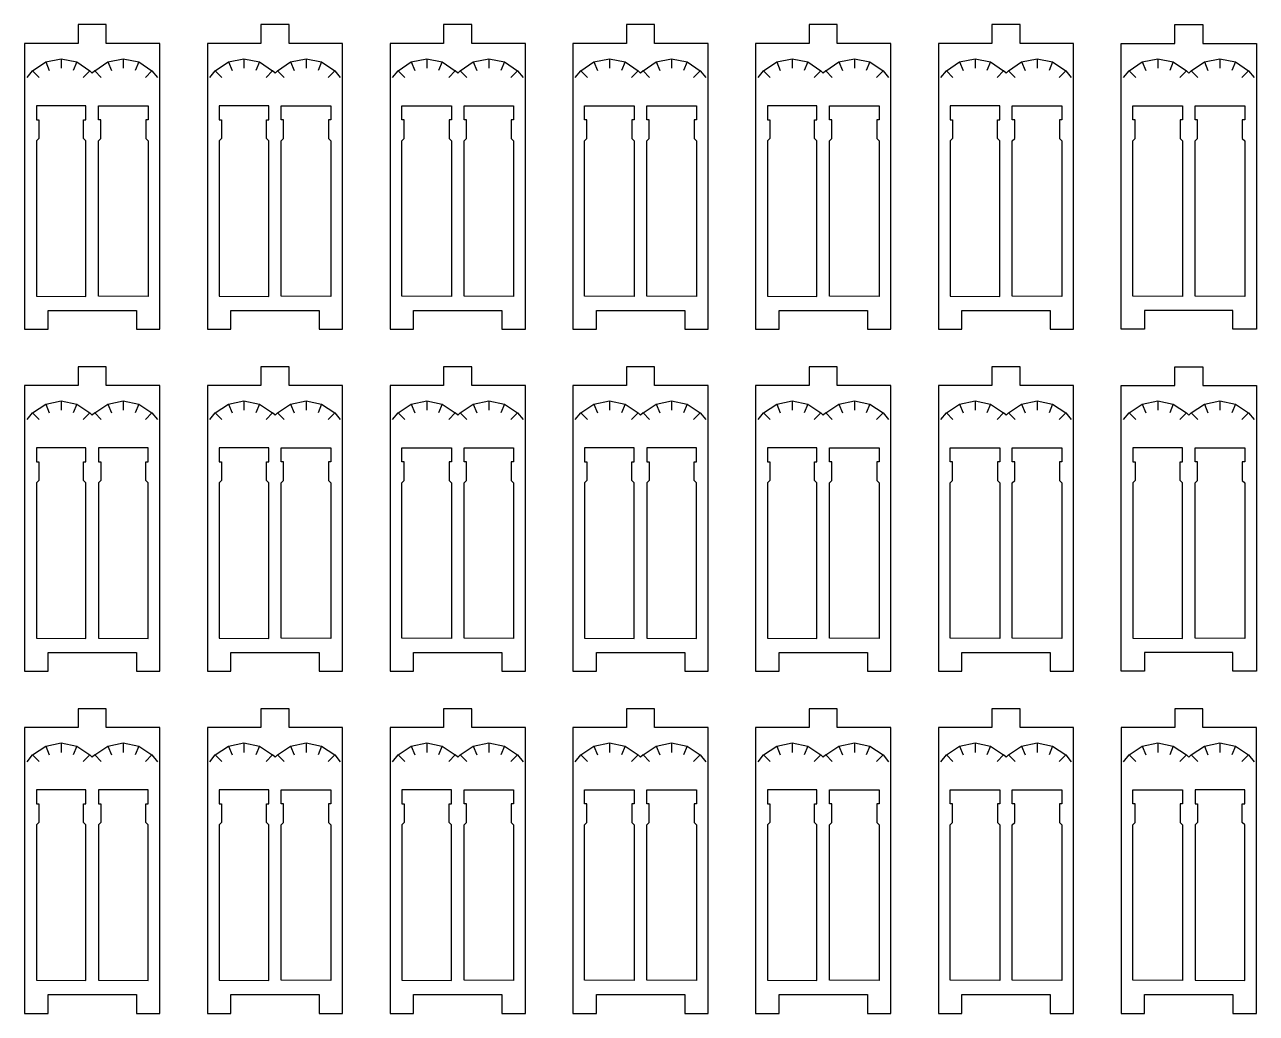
# Model space of a CAD drawing. Header units: millimetres. Extents: x 0 to 991, y -75 to 1327.
# Drawn here: x 234.6 to 497.4, y 0 to 211 of the extents above; entities that cross this region are included whole.
import ezdxf

# ---------------------------------------------------------------- set-up
doc = ezdxf.new("R2010")
doc.units = ezdxf.units.MM
for name, color, linetype in [('Part1 engrave', 173, 'Continuous'), ('Part1 Inside Cut', 92, 'Continuous'), ('Part1 Outside cut', 1, 'Continuous')]:
    doc.layers.add(name, color=color, linetype=linetype)

msp = doc.modelspace()

# ---------------------------------------------------------------- linework, layer by layer
at = {"layer": 'Part1 engrave'}
for p, q in [((242.4, 203.7), (242.4, 201.7)), ((245.71, 203.04), (244.94, 201.19)), ((255.65, 203.7), (255.65, 201.7)), ((258.96, 203.04), (258.2, 201.19)), ((281.4, 203.7), (281.4, 201.7)), ((284.71, 203.04), (283.94, 201.19)), ((294.65, 203.7), (294.65, 201.7)), ((297.96, 203.04), (297.2, 201.19)), ((320.4, 203.7), (320.4, 201.7)), ((323.71, 203.04), (322.94, 201.19)), ((333.65, 203.7), (333.65, 201.7)), ((336.96, 203.04), (336.2, 201.19)), ((359.4, 203.7), (359.4, 201.7)), ((362.71, 203.04), (361.94, 201.19)), ((372.65, 203.7), (372.65, 201.7)), ((375.96, 203.04), (375.2, 201.19)), ((398.4, 203.7), (398.4, 201.7)), ((401.71, 203.04), (400.94, 201.19)), ((411.65, 203.7), (411.65, 201.7)), ((414.96, 203.04), (414.2, 201.19)), ((437.4, 203.7), (437.4, 201.7)), ((440.71, 203.04), (439.94, 201.19)), ((450.65, 203.7), (450.65, 201.7)), ((453.96, 203.04), (453.2, 201.19)), ((476.4, 203.7), (476.4, 201.7)), ((479.71, 203.04), (478.94, 201.19)), ((489.65, 203.7), (489.65, 201.7)), ((492.96, 203.04), (492.2, 201.19)), ((236.28, 201.17), (237.69, 199.75)), ((261.77, 201.17), (260.35, 199.75)), ((275.28, 201.17), (276.69, 199.75)), ((300.77, 201.17), (299.35, 199.75)), ((314.28, 201.17), (315.69, 199.75)), ((339.77, 201.17), (338.35, 199.75)), ((353.28, 201.17), (354.69, 199.75)), ((378.77, 201.17), (377.35, 199.75)), ((392.28, 201.17), (393.69, 199.75)), ((417.77, 201.17), (416.35, 199.75)), ((431.28, 201.17), (432.69, 199.75)), ((456.77, 201.17), (455.35, 199.75)), ((470.28, 201.17), (471.69, 199.75)), ((495.77, 201.17), (494.35, 199.75)), ((242.4, 130.7), (242.4, 128.7)), ((245.71, 130.04), (244.94, 128.19)), ((255.65, 130.7), (255.65, 128.7)), ((258.96, 130.04), (258.2, 128.19)), ((281.4, 130.7), (281.4, 128.7)), ((284.71, 130.04), (283.94, 128.19)), ((294.65, 130.7), (294.65, 128.7)), ((297.96, 130.04), (297.2, 128.19)), ((320.4, 130.7), (320.4, 128.7)), ((323.71, 130.04), (322.94, 128.19)), ((333.65, 130.7), (333.65, 128.7)), ((336.96, 130.04), (336.2, 128.19)), ((359.4, 130.7), (359.4, 128.7)), ((362.71, 130.04), (361.94, 128.19)), ((372.65, 130.7), (372.65, 128.7)), ((375.96, 130.04), (375.2, 128.19)), ((398.4, 130.7), (398.4, 128.7)), ((401.71, 130.04), (400.94, 128.19)), ((411.65, 130.7), (411.65, 128.7)), ((414.96, 130.04), (414.2, 128.19)), ((437.4, 130.7), (437.4, 128.7)), ((440.71, 130.04), (439.94, 128.19)), ((450.65, 130.7), (450.65, 128.7)), ((453.96, 130.04), (453.2, 128.19)), ((476.4, 130.7), (476.4, 128.7)), ((479.71, 130.04), (478.94, 128.19)), ((489.65, 130.7), (489.65, 128.7)), ((492.96, 130.04), (492.2, 128.19)), ((236.28, 128.17), (237.69, 126.75)), ((261.77, 128.17), (260.35, 126.75)), ((275.28, 128.17), (276.69, 126.75)), ((300.77, 128.17), (299.35, 126.75)), ((314.28, 128.17), (315.69, 126.75)), ((339.77, 128.17), (338.35, 126.75)), ((353.28, 128.17), (354.69, 126.75)), ((378.77, 128.17), (377.35, 126.75)), ((392.28, 128.17), (393.69, 126.75)), ((417.77, 128.17), (416.35, 126.75)), ((431.28, 128.17), (432.69, 126.75)), ((456.77, 128.17), (455.35, 126.75)), ((470.28, 128.17), (471.69, 126.75)), ((495.77, 128.17), (494.35, 126.75)), ((242.4, 57.7), (242.4, 55.7)), ((245.71, 57.04), (244.94, 55.19)), ((255.65, 57.7), (255.65, 55.7)), ((258.96, 57.04), (258.2, 55.19)), ((281.4, 57.7), (281.4, 55.7)), ((284.71, 57.04), (283.94, 55.19)), ((294.65, 57.7), (294.65, 55.7)), ((297.96, 57.04), (297.2, 55.19)), ((320.4, 57.7), (320.4, 55.7)), ((323.71, 57.04), (322.94, 55.19)), ((333.65, 57.7), (333.65, 55.7)), ((336.96, 57.04), (336.2, 55.19)), ((359.4, 57.7), (359.4, 55.7)), ((362.71, 57.04), (361.94, 55.19)), ((372.65, 57.7), (372.65, 55.7)), ((375.96, 57.04), (375.2, 55.19)), ((398.4, 57.7), (398.4, 55.7)), ((401.71, 57.04), (400.94, 55.19)), ((411.65, 57.7), (411.65, 55.7)), ((414.96, 57.04), (414.2, 55.19)), ((437.4, 57.7), (437.4, 55.7)), ((440.71, 57.04), (439.94, 55.19)), ((450.65, 57.7), (450.65, 55.7)), ((453.96, 57.04), (453.2, 55.19)), ((476.4, 57.7), (476.4, 55.7)), ((479.71, 57.04), (478.94, 55.19)), ((489.65, 57.7), (489.65, 55.7)), ((492.96, 57.04), (492.2, 55.19)), ((236.28, 55.17), (237.69, 53.75)), ((261.77, 55.17), (260.35, 53.75)), ((275.28, 55.17), (276.69, 53.75)), ((300.77, 55.17), (299.35, 53.75)), ((314.28, 55.17), (315.69, 53.75)), ((339.77, 55.17), (338.35, 53.75)), ((353.28, 55.17), (354.69, 53.75)), ((378.77, 55.17), (377.35, 53.75)), ((392.28, 55.17), (393.69, 53.75)), ((417.77, 55.17), (416.35, 53.75)), ((431.28, 55.17), (432.69, 53.75)), ((456.77, 55.17), (455.35, 53.75)), ((470.28, 55.17), (471.69, 53.75)), ((495.77, 55.17), (494.35, 53.75))]:
    msp.add_line(p, q, dxfattribs=at)
for points in [[(235.1, 199.7, 0), (236.28, 201.17, 0), (239.09, 203.04, 0), (242.4, 203.7, 0), (245.71, 203.04, 0), (248.5, 201.15, 0)], [(239.09, 203.04, 0), (239.85, 201.19, 0)], [(249.55, 201.15, 0), (252.34, 203.04, 0), (255.65, 203.7, 0), (258.96, 203.04, 0), (261.77, 201.17, 0), (262.95, 199.7, 0)], [(252.34, 203.04, 0), (253.11, 201.19, 0)], [(274.1, 199.7, 0), (275.28, 201.17, 0), (278.09, 203.04, 0), (281.4, 203.7, 0), (284.71, 203.04, 0), (287.5, 201.15, 0)], [(278.09, 203.04, 0), (278.85, 201.19, 0)], [(288.55, 201.15, 0), (291.34, 203.04, 0), (294.65, 203.7, 0), (297.96, 203.04, 0), (300.77, 201.17, 0), (301.95, 199.7, 0)], [(291.34, 203.04, 0), (292.11, 201.19, 0)], [(313.1, 199.7, 0), (314.28, 201.17, 0), (317.09, 203.04, 0), (320.4, 203.7, 0), (323.71, 203.04, 0), (326.5, 201.15, 0)], [(317.09, 203.04, 0), (317.85, 201.19, 0)], [(327.55, 201.15, 0), (330.34, 203.04, 0), (333.65, 203.7, 0), (336.96, 203.04, 0), (339.77, 201.17, 0), (340.95, 199.7, 0)], [(330.34, 203.04, 0), (331.11, 201.19, 0)], [(352.1, 199.7, 0), (353.28, 201.17, 0), (356.09, 203.04, 0), (359.4, 203.7, 0), (362.71, 203.04, 0), (365.5, 201.15, 0)], [(356.09, 203.04, 0), (356.85, 201.19, 0)], [(366.55, 201.15, 0), (369.34, 203.04, 0), (372.65, 203.7, 0), (375.96, 203.04, 0), (378.77, 201.17, 0), (379.95, 199.7, 0)], [(369.34, 203.04, 0), (370.11, 201.19, 0)], [(391.1, 199.7, 0), (392.28, 201.17, 0), (395.09, 203.04, 0), (398.4, 203.7, 0), (401.71, 203.04, 0), (404.5, 201.15, 0)], [(395.09, 203.04, 0), (395.85, 201.19, 0)], [(405.55, 201.15, 0), (408.34, 203.04, 0), (411.65, 203.7, 0), (414.96, 203.04, 0), (417.77, 201.17, 0), (418.95, 199.7, 0)], [(408.34, 203.04, 0), (409.11, 201.19, 0)], [(430.1, 199.7, 0), (431.28, 201.17, 0), (434.09, 203.04, 0), (437.4, 203.7, 0), (440.71, 203.04, 0), (443.5, 201.15, 0)], [(434.09, 203.04, 0), (434.85, 201.19, 0)], [(444.55, 201.15, 0), (447.34, 203.04, 0), (450.65, 203.7, 0), (453.96, 203.04, 0), (456.77, 201.17, 0), (457.95, 199.7, 0)], [(447.34, 203.04, 0), (448.11, 201.19, 0)], [(469.1, 199.7, 0), (470.28, 201.17, 0), (473.09, 203.04, 0), (476.4, 203.7, 0), (479.71, 203.04, 0), (482.5, 201.15, 0)], [(473.09, 203.04, 0), (473.85, 201.19, 0)], [(483.55, 201.15, 0), (486.34, 203.04, 0), (489.65, 203.7, 0), (492.96, 203.04, 0), (495.77, 201.17, 0), (496.95, 199.7, 0)], [(486.34, 203.04, 0), (487.11, 201.19, 0)], [(250.95, 199.75, 0), (249.55, 201.15, 0), (249.02, 200.65, 0), (248.5, 201.15, 0), (247.1, 199.75, 0)], [(289.95, 199.75, 0), (288.55, 201.15, 0), (288.02, 200.65, 0), (287.5, 201.15, 0), (286.1, 199.75, 0)], [(328.95, 199.75, 0), (327.55, 201.15, 0), (327.02, 200.65, 0), (326.5, 201.15, 0), (325.1, 199.75, 0)], [(367.95, 199.75, 0), (366.55, 201.15, 0), (366.02, 200.65, 0), (365.5, 201.15, 0), (364.1, 199.75, 0)], [(406.95, 199.75, 0), (405.55, 201.15, 0), (405.02, 200.65, 0), (404.5, 201.15, 0), (403.1, 199.75, 0)], [(445.95, 199.75, 0), (444.55, 201.15, 0), (444.02, 200.65, 0), (443.5, 201.15, 0), (442.1, 199.75, 0)], [(484.95, 199.75, 0), (483.55, 201.15, 0), (483.02, 200.65, 0), (482.5, 201.15, 0), (481.1, 199.75, 0)], [(235.1, 126.7, 0), (236.28, 128.17, 0), (239.09, 130.04, 0), (242.4, 130.7, 0), (245.71, 130.04, 0), (248.5, 128.15, 0)], [(239.09, 130.04, 0), (239.85, 128.19, 0)], [(249.55, 128.15, 0), (252.34, 130.04, 0), (255.65, 130.7, 0), (258.96, 130.04, 0), (261.77, 128.17, 0), (262.95, 126.7, 0)], [(252.34, 130.04, 0), (253.11, 128.19, 0)], [(274.1, 126.7, 0), (275.28, 128.17, 0), (278.09, 130.04, 0), (281.4, 130.7, 0), (284.71, 130.04, 0), (287.5, 128.15, 0)], [(278.09, 130.04, 0), (278.85, 128.19, 0)], [(288.55, 128.15, 0), (291.34, 130.04, 0), (294.65, 130.7, 0), (297.96, 130.04, 0), (300.77, 128.17, 0), (301.95, 126.7, 0)], [(291.34, 130.04, 0), (292.11, 128.19, 0)], [(313.1, 126.7, 0), (314.28, 128.17, 0), (317.09, 130.04, 0), (320.4, 130.7, 0), (323.71, 130.04, 0), (326.5, 128.15, 0)], [(317.09, 130.04, 0), (317.85, 128.19, 0)], [(327.55, 128.15, 0), (330.34, 130.04, 0), (333.65, 130.7, 0), (336.96, 130.04, 0), (339.77, 128.17, 0), (340.95, 126.7, 0)], [(330.34, 130.04, 0), (331.11, 128.19, 0)], [(352.1, 126.7, 0), (353.28, 128.17, 0), (356.09, 130.04, 0), (359.4, 130.7, 0), (362.71, 130.04, 0), (365.5, 128.15, 0)], [(356.09, 130.04, 0), (356.85, 128.19, 0)], [(366.55, 128.15, 0), (369.34, 130.04, 0), (372.65, 130.7, 0), (375.96, 130.04, 0), (378.77, 128.17, 0), (379.95, 126.7, 0)], [(369.34, 130.04, 0), (370.11, 128.19, 0)], [(391.1, 126.7, 0), (392.28, 128.17, 0), (395.09, 130.04, 0), (398.4, 130.7, 0), (401.71, 130.04, 0), (404.5, 128.15, 0)], [(395.09, 130.04, 0), (395.85, 128.19, 0)], [(405.55, 128.15, 0), (408.34, 130.04, 0), (411.65, 130.7, 0), (414.96, 130.04, 0), (417.77, 128.17, 0), (418.95, 126.7, 0)], [(408.34, 130.04, 0), (409.11, 128.19, 0)], [(430.1, 126.7, 0), (431.28, 128.17, 0), (434.09, 130.04, 0), (437.4, 130.7, 0), (440.71, 130.04, 0), (443.5, 128.15, 0)], [(434.09, 130.04, 0), (434.85, 128.19, 0)], [(444.55, 128.15, 0), (447.34, 130.04, 0), (450.65, 130.7, 0), (453.96, 130.04, 0), (456.77, 128.17, 0), (457.95, 126.7, 0)], [(447.34, 130.04, 0), (448.11, 128.19, 0)], [(469.1, 126.7, 0), (470.28, 128.17, 0), (473.09, 130.04, 0), (476.4, 130.7, 0), (479.71, 130.04, 0), (482.5, 128.15, 0)], [(473.09, 130.04, 0), (473.85, 128.19, 0)], [(483.55, 128.15, 0), (486.34, 130.04, 0), (489.65, 130.7, 0), (492.96, 130.04, 0), (495.77, 128.17, 0), (496.95, 126.7, 0)], [(486.34, 130.04, 0), (487.11, 128.19, 0)], [(250.95, 126.75, 0), (249.55, 128.15, 0), (249.02, 127.65, 0), (248.5, 128.15, 0), (247.1, 126.75, 0)], [(289.95, 126.75, 0), (288.55, 128.15, 0), (288.02, 127.65, 0), (287.5, 128.15, 0), (286.1, 126.75, 0)], [(328.95, 126.75, 0), (327.55, 128.15, 0), (327.02, 127.65, 0), (326.5, 128.15, 0), (325.1, 126.75, 0)], [(367.95, 126.75, 0), (366.55, 128.15, 0), (366.02, 127.65, 0), (365.5, 128.15, 0), (364.1, 126.75, 0)], [(406.95, 126.75, 0), (405.55, 128.15, 0), (405.02, 127.65, 0), (404.5, 128.15, 0), (403.1, 126.75, 0)], [(445.95, 126.75, 0), (444.55, 128.15, 0), (444.02, 127.65, 0), (443.5, 128.15, 0), (442.1, 126.75, 0)], [(484.95, 126.75, 0), (483.55, 128.15, 0), (483.02, 127.65, 0), (482.5, 128.15, 0), (481.1, 126.75, 0)], [(235.1, 53.7, 0), (236.28, 55.17, 0), (239.09, 57.04, 0), (242.4, 57.7, 0), (245.71, 57.04, 0), (248.5, 55.15, 0)], [(239.09, 57.04, 0), (239.85, 55.19, 0)], [(249.55, 55.15, 0), (252.34, 57.04, 0), (255.65, 57.7, 0), (258.96, 57.04, 0), (261.77, 55.17, 0), (262.95, 53.7, 0)], [(252.34, 57.04, 0), (253.11, 55.19, 0)], [(274.1, 53.7, 0), (275.28, 55.17, 0), (278.09, 57.04, 0), (281.4, 57.7, 0), (284.71, 57.04, 0), (287.5, 55.15, 0)], [(278.09, 57.04, 0), (278.85, 55.19, 0)], [(288.55, 55.15, 0), (291.34, 57.04, 0), (294.65, 57.7, 0), (297.96, 57.04, 0), (300.77, 55.17, 0), (301.95, 53.7, 0)], [(291.34, 57.04, 0), (292.11, 55.19, 0)], [(313.1, 53.7, 0), (314.28, 55.17, 0), (317.09, 57.04, 0), (320.4, 57.7, 0), (323.71, 57.04, 0), (326.5, 55.15, 0)], [(317.09, 57.04, 0), (317.85, 55.19, 0)], [(327.55, 55.15, 0), (330.34, 57.04, 0), (333.65, 57.7, 0), (336.96, 57.04, 0), (339.77, 55.17, 0), (340.95, 53.7, 0)], [(330.34, 57.04, 0), (331.11, 55.19, 0)], [(352.1, 53.7, 0), (353.28, 55.17, 0), (356.09, 57.04, 0), (359.4, 57.7, 0), (362.71, 57.04, 0), (365.5, 55.15, 0)], [(356.09, 57.04, 0), (356.85, 55.19, 0)], [(366.55, 55.15, 0), (369.34, 57.04, 0), (372.65, 57.7, 0), (375.96, 57.04, 0), (378.77, 55.17, 0), (379.95, 53.7, 0)], [(369.34, 57.04, 0), (370.11, 55.19, 0)], [(391.1, 53.7, 0), (392.28, 55.17, 0), (395.09, 57.04, 0), (398.4, 57.7, 0), (401.71, 57.04, 0), (404.5, 55.15, 0)], [(395.09, 57.04, 0), (395.85, 55.19, 0)], [(405.55, 55.15, 0), (408.34, 57.04, 0), (411.65, 57.7, 0), (414.96, 57.04, 0), (417.77, 55.17, 0), (418.95, 53.7, 0)], [(408.34, 57.04, 0), (409.11, 55.19, 0)], [(430.1, 53.7, 0), (431.28, 55.17, 0), (434.09, 57.04, 0), (437.4, 57.7, 0), (440.71, 57.04, 0), (443.5, 55.15, 0)], [(434.09, 57.04, 0), (434.85, 55.19, 0)], [(444.55, 55.15, 0), (447.34, 57.04, 0), (450.65, 57.7, 0), (453.96, 57.04, 0), (456.77, 55.17, 0), (457.95, 53.7, 0)], [(447.34, 57.04, 0), (448.11, 55.19, 0)], [(469.1, 53.7, 0), (470.28, 55.17, 0), (473.09, 57.04, 0), (476.4, 57.7, 0), (479.71, 57.04, 0), (482.5, 55.15, 0)], [(473.09, 57.04, 0), (473.85, 55.19, 0)], [(483.55, 55.15, 0), (486.34, 57.04, 0), (489.65, 57.7, 0), (492.96, 57.04, 0), (495.77, 55.17, 0), (496.95, 53.7, 0)], [(486.34, 57.04, 0), (487.11, 55.19, 0)], [(250.95, 53.75, 0), (249.55, 55.15, 0), (249.02, 54.65, 0), (248.5, 55.15, 0), (247.1, 53.75, 0)], [(289.95, 53.75, 0), (288.55, 55.15, 0), (288.02, 54.65, 0), (287.5, 55.15, 0), (286.1, 53.75, 0)], [(328.95, 53.75, 0), (327.55, 55.15, 0), (327.02, 54.65, 0), (326.5, 55.15, 0), (325.1, 53.75, 0)], [(367.95, 53.75, 0), (366.55, 55.15, 0), (366.02, 54.65, 0), (365.5, 55.15, 0), (364.1, 53.75, 0)], [(406.95, 53.75, 0), (405.55, 55.15, 0), (405.02, 54.65, 0), (404.5, 55.15, 0), (403.1, 53.75, 0)], [(445.95, 53.75, 0), (444.55, 55.15, 0), (444.02, 54.65, 0), (443.5, 55.15, 0), (442.1, 53.75, 0)], [(484.95, 53.75, 0), (483.55, 55.15, 0), (483.02, 54.65, 0), (482.5, 55.15, 0), (481.1, 53.75, 0)]]:
    msp.add_polyline3d(points, dxfattribs=at)
at = {"layer": 'Part1 Inside Cut'}
for points in [[(237.09, 190.7, 0), (237.59, 190.7, 0), (237.59, 186.7, 0), (237.09, 186.2, 0), (237.09, 153.06, 0), (247.67, 153, 0), (247.67, 186.2, 0), (247.17, 186.7, 0), (247.17, 190.7, 0), (247.67, 190.7, 0), (247.67, 193.7, 0), (237.09, 193.7, 0)], [(260.94, 190.7, 0), (260.44, 190.7, 0), (260.44, 186.7, 0), (260.94, 186.2, 0), (260.94, 153, 0), (250.36, 153.06, 0), (250.36, 186.2, 0), (250.86, 186.7, 0), (250.86, 190.7, 0), (250.36, 190.7, 0), (250.36, 193.7, 0), (260.94, 193.7, 0)], [(276.09, 190.7, 0), (276.59, 190.7, 0), (276.59, 186.7, 0), (276.09, 186.2, 0), (276.09, 153.06, 0), (286.67, 153, 0), (286.67, 186.2, 0), (286.17, 186.7, 0), (286.17, 190.7, 0), (286.67, 190.7, 0), (286.67, 193.7, 0), (276.09, 193.7, 0)], [(299.94, 190.7, 0), (299.44, 190.7, 0), (299.44, 186.7, 0), (299.94, 186.2, 0), (299.94, 153, 0), (289.36, 153.06, 0), (289.36, 186.2, 0), (289.86, 186.7, 0), (289.86, 190.7, 0), (289.36, 190.7, 0), (289.36, 193.7, 0), (299.94, 193.7, 0)], [(315.09, 190.7, 0), (315.09, 193.7, 0), (325.67, 193.7, 0), (325.67, 190.7, 0), (325.17, 190.7, 0), (325.17, 186.7, 0), (325.67, 186.2, 0), (325.67, 153, 0), (315.09, 153.06, 0), (315.09, 186.2, 0), (315.59, 186.7, 0), (315.59, 190.7, 0)], [(338.94, 190.7, 0), (338.44, 190.7, 0), (338.44, 186.7, 0), (338.94, 186.2, 0), (338.94, 153, 0), (328.36, 153.06, 0), (328.36, 186.2, 0), (328.86, 186.7, 0), (328.86, 190.7, 0), (328.36, 190.7, 0), (328.36, 193.7, 0), (338.94, 193.7, 0)], [(354.09, 190.7, 0), (354.09, 193.7, 0), (364.67, 193.7, 0), (364.67, 190.7, 0), (364.17, 190.7, 0), (364.17, 186.7, 0), (364.67, 186.2, 0), (364.67, 153, 0), (354.09, 153.06, 0), (354.09, 186.2, 0), (354.59, 186.7, 0), (354.59, 190.7, 0)], [(377.94, 190.7, 0), (377.44, 190.7, 0), (377.44, 186.7, 0), (377.94, 186.2, 0), (377.94, 153, 0), (367.36, 153.06, 0), (367.36, 186.2, 0), (367.86, 186.7, 0), (367.86, 190.7, 0), (367.36, 190.7, 0), (367.36, 193.7, 0), (377.94, 193.7, 0)], [(393.09, 190.7, 0), (393.59, 190.7, 0), (393.59, 186.7, 0), (393.09, 186.2, 0), (393.09, 153.06, 0), (403.67, 153, 0), (403.67, 186.2, 0), (403.17, 186.7, 0), (403.17, 190.7, 0), (403.67, 190.7, 0), (403.67, 193.7, 0), (393.09, 193.7, 0)], [(416.94, 190.7, 0), (416.44, 190.7, 0), (416.44, 186.7, 0), (416.94, 186.2, 0), (416.94, 153, 0), (406.36, 153.06, 0), (406.36, 186.2, 0), (406.86, 186.7, 0), (406.86, 190.7, 0), (406.36, 190.7, 0), (406.36, 193.7, 0), (416.94, 193.7, 0)], [(432.09, 190.7, 0), (432.59, 190.7, 0), (432.59, 186.7, 0), (432.09, 186.2, 0), (432.09, 153.06, 0), (442.67, 153, 0), (442.67, 186.2, 0), (442.17, 186.7, 0), (442.17, 190.7, 0), (442.67, 190.7, 0), (442.67, 193.7, 0), (432.09, 193.7, 0)], [(455.94, 190.7, 0), (455.44, 190.7, 0), (455.44, 186.7, 0), (455.94, 186.2, 0), (455.94, 153, 0), (445.36, 153.06, 0), (445.36, 186.2, 0), (445.86, 186.7, 0), (445.86, 190.7, 0), (445.36, 190.7, 0), (445.36, 193.7, 0), (455.94, 193.7, 0)], [(471.09, 190.7, 0), (471.09, 193.7, 0), (481.67, 193.7, 0), (481.67, 190.7, 0), (481.17, 190.7, 0), (481.17, 186.7, 0), (481.67, 186.2, 0), (481.67, 153, 0), (471.09, 153.06, 0), (471.09, 186.2, 0), (471.59, 186.7, 0), (471.59, 190.7, 0)], [(494.94, 190.7, 0), (494.44, 190.7, 0), (494.44, 186.7, 0), (494.94, 186.2, 0), (494.94, 153, 0), (484.36, 153.06, 0), (484.36, 186.2, 0), (484.86, 186.7, 0), (484.86, 190.7, 0), (484.36, 190.7, 0), (484.36, 193.7, 0), (494.94, 193.7, 0)], [(237.09, 117.7, 0), (237.59, 117.7, 0), (237.59, 113.7, 0), (237.09, 113.2, 0), (237.09, 80.06, 0), (247.67, 80, 0), (247.67, 113.2, 0), (247.17, 113.7, 0), (247.17, 117.7, 0), (247.67, 117.7, 0), (247.67, 120.7, 0), (237.09, 120.7, 0)], [(260.94, 117.7, 0), (260.94, 120.7, 0), (250.36, 120.7, 0), (250.36, 117.7, 0), (250.86, 117.7, 0), (250.86, 113.7, 0), (250.36, 113.2, 0), (250.36, 80.06, 0), (260.94, 80, 0), (260.94, 113.2, 0), (260.44, 113.7, 0), (260.44, 117.7, 0)], [(276.09, 117.7, 0), (276.59, 117.7, 0), (276.59, 113.7, 0), (276.09, 113.2, 0), (276.09, 80.06, 0), (286.67, 80, 0), (286.67, 113.2, 0), (286.17, 113.7, 0), (286.17, 117.7, 0), (286.67, 117.7, 0), (286.67, 120.7, 0), (276.09, 120.7, 0)], [(299.94, 117.7, 0), (299.44, 117.7, 0), (299.44, 113.7, 0), (299.94, 113.2, 0), (299.94, 80, 0), (289.36, 80.06, 0), (289.36, 113.2, 0), (289.86, 113.7, 0), (289.86, 117.7, 0), (289.36, 117.7, 0), (289.36, 120.7, 0), (299.94, 120.7, 0)], [(315.09, 117.7, 0), (315.09, 120.7, 0), (325.67, 120.7, 0), (325.67, 117.7, 0), (325.17, 117.7, 0), (325.17, 113.7, 0), (325.67, 113.2, 0), (325.67, 80, 0), (315.09, 80.06, 0), (315.09, 113.2, 0), (315.59, 113.7, 0), (315.59, 117.7, 0)], [(338.94, 117.7, 0), (338.44, 117.7, 0), (338.44, 113.7, 0), (338.94, 113.2, 0), (338.94, 80, 0), (328.36, 80.06, 0), (328.36, 113.2, 0), (328.86, 113.7, 0), (328.86, 117.7, 0), (328.36, 117.7, 0), (328.36, 120.7, 0), (338.94, 120.7, 0)], [(354.09, 117.7, 0), (354.59, 117.7, 0), (354.59, 113.7, 0), (354.09, 113.2, 0), (354.09, 80.06, 0), (364.67, 80, 0), (364.67, 113.2, 0), (364.17, 113.7, 0), (364.17, 117.7, 0), (364.67, 117.7, 0), (364.67, 120.7, 0), (354.09, 120.7, 0)], [(377.94, 117.7, 0), (377.94, 120.7, 0), (367.36, 120.7, 0), (367.36, 117.7, 0), (367.86, 117.7, 0), (367.86, 113.7, 0), (367.36, 113.2, 0), (367.36, 80.06, 0), (377.94, 80, 0), (377.94, 113.2, 0), (377.44, 113.7, 0), (377.44, 117.7, 0)], [(393.09, 117.7, 0), (393.59, 117.7, 0), (393.59, 113.7, 0), (393.09, 113.2, 0), (393.09, 80.06, 0), (403.67, 80, 0), (403.67, 113.2, 0), (403.17, 113.7, 0), (403.17, 117.7, 0), (403.67, 117.7, 0), (403.67, 120.7, 0), (393.09, 120.7, 0)], [(416.94, 117.7, 0), (416.44, 117.7, 0), (416.44, 113.7, 0), (416.94, 113.2, 0), (416.94, 80, 0), (406.36, 80.06, 0), (406.36, 113.2, 0), (406.86, 113.7, 0), (406.86, 117.7, 0), (406.36, 117.7, 0), (406.36, 120.7, 0), (416.94, 120.7, 0)], [(432.09, 117.7, 0), (432.09, 120.7, 0), (442.67, 120.7, 0), (442.67, 117.7, 0), (442.17, 117.7, 0), (442.17, 113.7, 0), (442.67, 113.2, 0), (442.67, 80, 0), (432.09, 80.06, 0), (432.09, 113.2, 0), (432.59, 113.7, 0), (432.59, 117.7, 0)], [(455.94, 117.7, 0), (455.44, 117.7, 0), (455.44, 113.7, 0), (455.94, 113.2, 0), (455.94, 80, 0), (445.36, 80.06, 0), (445.36, 113.2, 0), (445.86, 113.7, 0), (445.86, 117.7, 0), (445.36, 117.7, 0), (445.36, 120.7, 0), (455.94, 120.7, 0)], [(471.09, 117.7, 0), (471.59, 117.7, 0), (471.59, 113.7, 0), (471.09, 113.2, 0), (471.09, 80.06, 0), (481.67, 80, 0), (481.67, 113.2, 0), (481.17, 113.7, 0), (481.17, 117.7, 0), (481.67, 117.7, 0), (481.67, 120.7, 0), (471.09, 120.7, 0)], [(494.94, 117.7, 0), (494.44, 117.7, 0), (494.44, 113.7, 0), (494.94, 113.2, 0), (494.94, 80, 0), (484.36, 80.06, 0), (484.36, 113.2, 0), (484.86, 113.7, 0), (484.86, 117.7, 0), (484.36, 117.7, 0), (484.36, 120.7, 0), (494.94, 120.7, 0)], [(237.09, 44.7, 0), (237.59, 44.7, 0), (237.59, 40.7, 0), (237.09, 40.2, 0), (237.09, 7.06, 0), (247.67, 7, 0), (247.67, 40.2, 0), (247.17, 40.7, 0), (247.17, 44.7, 0), (247.67, 44.7, 0), (247.67, 47.7, 0), (237.09, 47.7, 0)], [(260.94, 44.7, 0), (260.94, 47.7, 0), (250.36, 47.7, 0), (250.36, 44.7, 0), (250.86, 44.7, 0), (250.86, 40.7, 0), (250.36, 40.2, 0), (250.36, 7.06, 0), (260.94, 7, 0), (260.94, 40.2, 0), (260.44, 40.7, 0), (260.44, 44.7, 0)], [(276.09, 44.7, 0), (276.59, 44.7, 0), (276.59, 40.7, 0), (276.09, 40.2, 0), (276.09, 7.06, 0), (286.67, 7, 0), (286.67, 40.2, 0), (286.17, 40.7, 0), (286.17, 44.7, 0), (286.67, 44.7, 0), (286.67, 47.7, 0), (276.09, 47.7, 0)], [(299.94, 44.7, 0), (299.44, 44.7, 0), (299.44, 40.7, 0), (299.94, 40.2, 0), (299.94, 7, 0), (289.36, 7.06, 0), (289.36, 40.2, 0), (289.86, 40.7, 0), (289.86, 44.7, 0), (289.36, 44.7, 0), (289.36, 47.7, 0), (299.94, 47.7, 0)], [(315.09, 44.7, 0), (315.59, 44.7, 0), (315.59, 40.7, 0), (315.09, 40.2, 0), (315.09, 7.06, 0), (325.67, 7, 0), (325.67, 40.2, 0), (325.17, 40.7, 0), (325.17, 44.7, 0), (325.67, 44.7, 0), (325.67, 47.7, 0), (315.09, 47.7, 0)], [(338.94, 44.7, 0), (338.44, 44.7, 0), (338.44, 40.7, 0), (338.94, 40.2, 0), (338.94, 7, 0), (328.36, 7.06, 0), (328.36, 40.2, 0), (328.86, 40.7, 0), (328.86, 44.7, 0), (328.36, 44.7, 0), (328.36, 47.7, 0), (338.94, 47.7, 0)], [(354.09, 44.7, 0), (354.09, 47.7, 0), (364.67, 47.7, 0), (364.67, 44.7, 0), (364.17, 44.7, 0), (364.17, 40.7, 0), (364.67, 40.2, 0), (364.67, 7, 0), (354.09, 7.06, 0), (354.09, 40.2, 0), (354.59, 40.7, 0), (354.59, 44.7, 0)], [(377.94, 44.7, 0), (377.44, 44.7, 0), (377.44, 40.7, 0), (377.94, 40.2, 0), (377.94, 7, 0), (367.36, 7.06, 0), (367.36, 40.2, 0), (367.86, 40.7, 0), (367.86, 44.7, 0), (367.36, 44.7, 0), (367.36, 47.7, 0), (377.94, 47.7, 0)], [(393.09, 44.7, 0), (393.59, 44.7, 0), (393.59, 40.7, 0), (393.09, 40.2, 0), (393.09, 7.06, 0), (403.67, 7, 0), (403.67, 40.2, 0), (403.17, 40.7, 0), (403.17, 44.7, 0), (403.67, 44.7, 0), (403.67, 47.7, 0), (393.09, 47.7, 0)], [(416.94, 44.7, 0), (416.44, 44.7, 0), (416.44, 40.7, 0), (416.94, 40.2, 0), (416.94, 7, 0), (406.36, 7.06, 0), (406.36, 40.2, 0), (406.86, 40.7, 0), (406.86, 44.7, 0), (406.36, 44.7, 0), (406.36, 47.7, 0), (416.94, 47.7, 0)], [(432.09, 44.7, 0), (432.09, 47.7, 0), (442.67, 47.7, 0), (442.67, 44.7, 0), (442.17, 44.7, 0), (442.17, 40.7, 0), (442.67, 40.2, 0), (442.67, 7, 0), (432.09, 7.06, 0), (432.09, 40.2, 0), (432.59, 40.7, 0), (432.59, 44.7, 0)], [(455.94, 44.7, 0), (455.44, 44.7, 0), (455.44, 40.7, 0), (455.94, 40.2, 0), (455.94, 7, 0), (445.36, 7.06, 0), (445.36, 40.2, 0), (445.86, 40.7, 0), (445.86, 44.7, 0), (445.36, 44.7, 0), (445.36, 47.7, 0), (455.94, 47.7, 0)], [(471.09, 44.7, 0), (471.09, 47.7, 0), (481.67, 47.7, 0), (481.67, 44.7, 0), (481.17, 44.7, 0), (481.17, 40.7, 0), (481.67, 40.2, 0), (481.67, 7, 0), (471.09, 7.06, 0), (471.09, 40.2, 0), (471.59, 40.7, 0), (471.59, 44.7, 0)], [(494.94, 44.7, 0), (494.94, 47.7, 0), (484.36, 47.7, 0), (484.36, 44.7, 0), (484.86, 44.7, 0), (484.86, 40.7, 0), (484.36, 40.2, 0), (484.36, 7.06, 0), (494.94, 7, 0), (494.94, 40.2, 0), (494.44, 40.7, 0), (494.44, 44.7, 0)]]:
    msp.add_polyline3d(points, close=True, dxfattribs=at)
at = {"layer": 'Part1 Outside cut'}
for points in [[(239.59, 146, 0), (239.59, 150, 0), (258.44, 150, 0), (258.44, 146, 0), (263.44, 146, 0), (263.44, 207, 0), (252.01, 207, 0), (252.01, 211, 0), (246.01, 211, 0), (246.01, 207, 0), (234.59, 207, 0), (234.59, 146, 0)], [(278.59, 146, 0), (278.59, 150, 0), (297.44, 150, 0), (297.44, 146, 0), (302.44, 146, 0), (302.44, 207, 0), (291.01, 207, 0), (291.01, 211, 0), (285.01, 211, 0), (285.01, 207, 0), (273.59, 207, 0), (273.59, 146, 0)], [(336.44, 146, 0), (341.44, 146, 0), (341.44, 207, 0), (330.01, 207, 0), (330.01, 211, 0), (324.01, 211, 0), (324.01, 207, 0), (312.59, 207, 0), (312.59, 146, 0), (317.59, 146, 0), (317.59, 150, 0), (336.44, 150, 0)], [(356.59, 146, 0), (356.59, 150, 0), (375.44, 150, 0), (375.44, 146, 0), (380.44, 146, 0), (380.44, 207, 0), (369.01, 207, 0), (369.01, 211, 0), (363.01, 211, 0), (363.01, 207, 0), (351.59, 207, 0), (351.59, 146, 0)], [(395.59, 146, 0), (395.59, 150, 0), (414.44, 150, 0), (414.44, 146, 0), (419.44, 146, 0), (419.44, 207, 0), (408.01, 207, 0), (408.01, 211, 0), (402.01, 211, 0), (402.01, 207, 0), (390.59, 207, 0), (390.59, 146, 0)], [(434.59, 146, 0), (434.59, 150, 0), (453.44, 150, 0), (453.44, 146, 0), (458.44, 146, 0), (458.44, 207, 0), (447.01, 207, 0), (447.01, 211, 0), (441.01, 211, 0), (441.01, 207, 0), (429.59, 207, 0), (429.59, 146, 0)], [(492.44, 146, 0), (492.44, 150, 0), (473.59, 150, 0), (473.59, 146, 0), (468.59, 146, 0), (468.59, 207, 0), (480.01, 207, 0), (480.01, 211, 0), (486.01, 211, 0), (486.01, 207, 0), (497.44, 207, 0), (497.44, 146, 0)], [(239.59, 73, 0), (239.59, 77, 0), (258.44, 77, 0), (258.44, 73, 0), (263.44, 73, 0), (263.44, 134, 0), (252.01, 134, 0), (252.01, 138, 0), (246.01, 138, 0), (246.01, 134, 0), (234.59, 134, 0), (234.59, 73, 0)], [(278.59, 73, 0), (278.59, 77, 0), (297.44, 77, 0), (297.44, 73, 0), (302.44, 73, 0), (302.44, 134, 0), (291.01, 134, 0), (291.01, 138, 0), (285.01, 138, 0), (285.01, 134, 0), (273.59, 134, 0), (273.59, 73, 0)], [(336.44, 73, 0), (341.44, 73, 0), (341.44, 134, 0), (330.01, 134, 0), (330.01, 138, 0), (324.01, 138, 0), (324.01, 134, 0), (312.59, 134, 0), (312.59, 73, 0), (317.59, 73, 0), (317.59, 77, 0), (336.44, 77, 0)], [(356.59, 73, 0), (356.59, 77, 0), (375.44, 77, 0), (375.44, 73, 0), (380.44, 73, 0), (380.44, 134, 0), (369.01, 134, 0), (369.01, 138, 0), (363.01, 138, 0), (363.01, 134, 0), (351.59, 134, 0), (351.59, 73, 0)], [(395.59, 73, 0), (395.59, 77, 0), (414.44, 77, 0), (414.44, 73, 0), (419.44, 73, 0), (419.44, 134, 0), (408.01, 134, 0), (408.01, 138, 0), (402.01, 138, 0), (402.01, 134, 0), (390.59, 134, 0), (390.59, 73, 0)], [(434.59, 73, 0), (434.59, 77, 0), (453.44, 77, 0), (453.44, 73, 0), (458.44, 73, 0), (458.44, 134, 0), (447.01, 134, 0), (447.01, 138, 0), (441.01, 138, 0), (441.01, 134, 0), (429.59, 134, 0), (429.59, 73, 0)], [(492.44, 73, 0), (492.44, 77, 0), (473.59, 77, 0), (473.59, 73, 0), (468.59, 73, 0), (468.59, 134, 0), (480.01, 134, 0), (480.01, 138, 0), (486.01, 138, 0), (486.01, 134, 0), (497.44, 134, 0), (497.44, 73, 0)], [(239.59, 0, 0), (239.59, 4, 0), (258.44, 4, 0), (258.44, 0, 0), (263.44, 0, 0), (263.44, 61, 0), (252.01, 61, 0), (252.01, 65, 0), (246.01, 65, 0), (246.01, 61, 0), (234.59, 61, 0), (234.59, 0, 0)], [(278.59, 0, 0), (278.59, 4, 0), (297.44, 4, 0), (297.44, 0, 0), (302.44, 0, 0), (302.44, 61, 0), (291.01, 61, 0), (291.01, 65, 0), (285.01, 65, 0), (285.01, 61, 0), (273.59, 61, 0), (273.59, 0, 0)], [(336.44, 0, 0), (341.44, 0, 0), (341.44, 61, 0), (330.01, 61, 0), (330.01, 65, 0), (324.01, 65, 0), (324.01, 61, 0), (312.59, 61, 0), (312.59, 0, 0), (317.59, 0, 0), (317.59, 4, 0), (336.44, 4, 0)], [(356.59, 0, 0), (356.59, 4, 0), (375.44, 4, 0), (375.44, 0, 0), (380.44, 0, 0), (380.44, 61, 0), (369.01, 61, 0), (369.01, 65, 0), (363.01, 65, 0), (363.01, 61, 0), (351.59, 61, 0), (351.59, 0, 0)], [(395.59, 0, 0), (395.59, 4, 0), (414.44, 4, 0), (414.44, 0, 0), (419.44, 0, 0), (419.44, 61, 0), (408.01, 61, 0), (408.01, 65, 0), (402.01, 65, 0), (402.01, 61, 0), (390.59, 61, 0), (390.59, 0, 0)], [(434.59, 0, 0), (434.59, 4, 0), (453.44, 4, 0), (453.44, 0, 0), (458.44, 0, 0), (458.44, 61, 0), (447.01, 61, 0), (447.01, 65, 0), (441.01, 65, 0), (441.01, 61, 0), (429.59, 61, 0), (429.59, 0, 0)], [(473.59, 0, 0), (473.59, 4, 0), (492.44, 4, 0), (492.44, 0, 0), (497.44, 0, 0), (497.44, 61, 0), (486.01, 61, 0), (486.01, 65, 0), (480.01, 65, 0), (480.01, 61, 0), (468.59, 61, 0), (468.59, 0, 0)]]:
    msp.add_polyline3d(points, close=True, dxfattribs=at)

doc.saveas('drawing.dxf')
